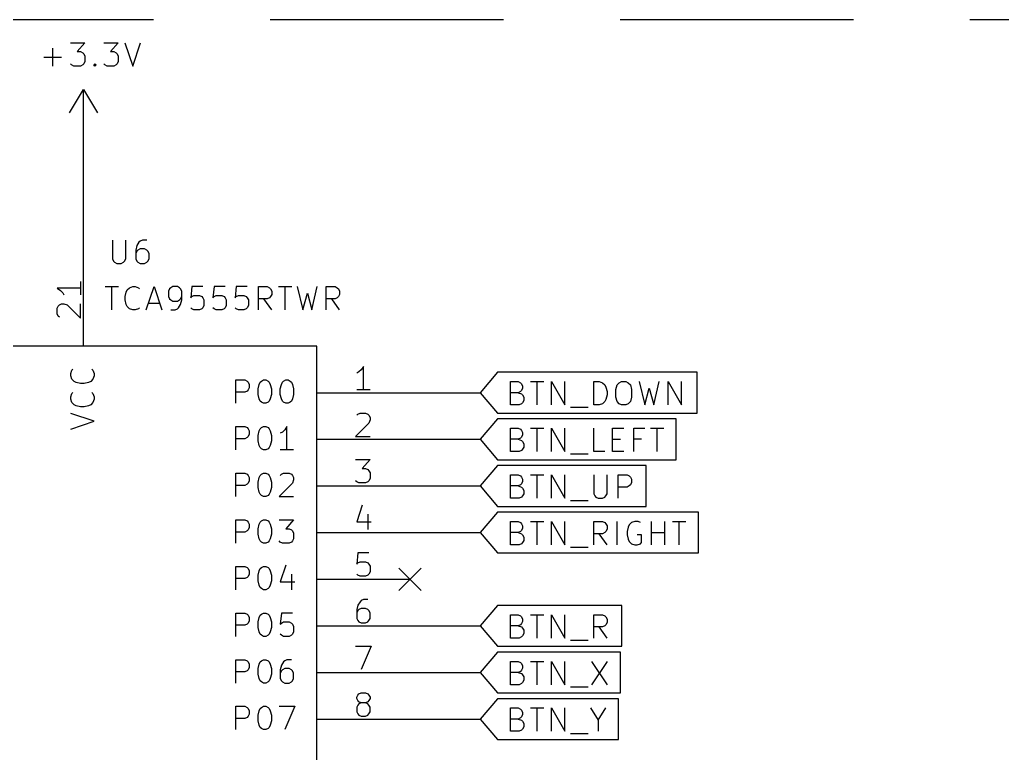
# Model space of a CAD drawing. Extents: x 0.4 to 16.1, y -11.3 to -0.4.
# Drawn here: x 10.363 to 12.469, y -7.473 to -5.9 of the extents above; entities that cross this region are included whole.
import ezdxf

# ---------------------------------------------------------------- set-up
doc = ezdxf.new("R2010")
doc.units = 0
doc.header["$MEASUREMENT"] = 0
doc.linetypes.add('DASHED', pattern=[0.75, 0.5, -0.25])
for name, color, linetype in [('BLUE4', 5, 'CONTINUOUS'), ('BROWN2', 54, 'CONTINUOUS'), ('CYAN2', 4, 'CONTINUOUS'), ('LYELLOW', 51, 'CONTINUOUS'), ('MAGENTA2', 6, 'CONTINUOUS'), ('MAGENTA3', 221, 'CONTINUOUS'), ('RED3', 11, 'CONTINUOUS')]:
    doc.layers.add(name, color=color, linetype=linetype)

msp = doc.modelspace()

# ---------------------------------------------------------------- linework, layer by layer
at = {"layer": 'BLUE4', "linetype": 'CONTINUOUS'}
for p, q in [((10.4936, -6.4619), (10.4936, -6.49047)), ((10.4936, -6.47619), (10.4436, -6.47619)), ((10.4436, -6.47619), (10.4508, -6.48095)), ((10.4508, -6.48095), (10.4555, -6.48571)), ((10.4555, -6.48571), (10.4579, -6.49047)), ((10.4436, -6.51905), (10.446, -6.51428)), ((10.4436, -6.53095), (10.4436, -6.51905)), ((10.446, -6.51428), (10.4484, -6.5119)), ((10.4484, -6.5119), (10.4531, -6.50952)), ((10.4531, -6.50952), (10.4579, -6.50952)), ((10.4579, -6.50952), (10.465, -6.5119)), ((10.465, -6.5119), (10.4936, -6.54047)), ((10.4936, -6.54047), (10.4936, -6.50952)), ((10.446, -6.53571), (10.4436, -6.53095)), ((10.4484, -6.53809), (10.446, -6.53571)), ((11.0952, -6.65076), (11.0905, -6.65552)), ((11.1, -6.64362), (11.0952, -6.65076)), ((11.1, -6.69362), (11.1, -6.64362)), ((11.0905, -6.65552), (11.0857, -6.6579)), ((11.1143, -6.69362), (11.0857, -6.69362)), ((11.0857, -6.74838), (11.0881, -6.746)), ((11.0881, -6.746), (11.0929, -6.74362)), ((11.0929, -6.74362), (11.1048, -6.74362)), ((11.1048, -6.74362), (11.1095, -6.746)), ((11.1095, -6.746), (11.1119, -6.74838)), ((11.1119, -6.74838), (11.1143, -6.75314)), ((11.1143, -6.7579), (11.1119, -6.76505)), ((11.1143, -6.75314), (11.1143, -6.7579)), ((11.1119, -6.76505), (11.0833, -6.79362)), ((11.0833, -6.79362), (11.1143, -6.79362)), ((11.0833, -6.84362), (11.1143, -6.84362)), ((11.1143, -6.84362), (11.0976, -6.86267)), ((11.0976, -6.86267), (11.1048, -6.86267)), ((11.1048, -6.86267), (11.1095, -6.86505)), ((11.1095, -6.86505), (11.1119, -6.86743)), ((11.1119, -6.86743), (11.1143, -6.87219)), ((11.1143, -6.88409), (11.1119, -6.88885)), ((11.1143, -6.87219), (11.1143, -6.88409)), ((11.0857, -6.89124), (11.0833, -6.88885)), ((11.0905, -6.89362), (11.0857, -6.89124)), ((11.1048, -6.89362), (11.0905, -6.89362)), ((11.1095, -6.89124), (11.1048, -6.89362)), ((11.1119, -6.88885), (11.1095, -6.89124)), ((11.0976, -6.94124), (11.0857, -6.97695)), ((11.1095, -6.96028), (11.1095, -6.99362)), ((11.0857, -6.97695), (11.1167, -6.97695)), ((11.0881, -7.04362), (11.0857, -7.06743)), ((11.1119, -7.04362), (11.0881, -7.04362)), ((11.0857, -7.06743), (11.0881, -7.06505)), ((11.0881, -7.06505), (11.0929, -7.06267)), ((11.0929, -7.06267), (11.1048, -7.06267)), ((11.1048, -7.06267), (11.1095, -7.06505)), ((11.1095, -7.06505), (11.1119, -7.06743)), ((11.1119, -7.06743), (11.1143, -7.07219)), ((11.1143, -7.07219), (11.1143, -7.08409)), ((11.0881, -7.09124), (11.0857, -7.08885)), ((11.0929, -7.09362), (11.0881, -7.09124)), ((11.1048, -7.09362), (11.0929, -7.09362)), ((11.1095, -7.09124), (11.1048, -7.09362)), ((11.1119, -7.08885), (11.1095, -7.09124)), ((11.1143, -7.08409), (11.1119, -7.08885)), ((11.0881, -7.15552), (11.0857, -7.16505)), ((11.0929, -7.14838), (11.0881, -7.15552)), ((11.0952, -7.146), (11.0929, -7.14838)), ((11.1, -7.14362), (11.0952, -7.146)), ((11.1095, -7.14362), (11.1, -7.14362)), ((11.0857, -7.16505), (11.0857, -7.18409)), ((11.0881, -7.16743), (11.0857, -7.17219)), ((11.0905, -7.16505), (11.0881, -7.16743)), ((11.0952, -7.16267), (11.0905, -7.16505)), ((11.1048, -7.16267), (11.0952, -7.16267)), ((11.1095, -7.16505), (11.1048, -7.16267)), ((11.1119, -7.16743), (11.1095, -7.16505)), ((11.1143, -7.17219), (11.1119, -7.16743)), ((11.1143, -7.18409), (11.1143, -7.17219)), ((11.0857, -7.18409), (11.0881, -7.18885)), ((11.0881, -7.18885), (11.0905, -7.19124)), ((11.0905, -7.19124), (11.0952, -7.19362)), ((11.0952, -7.19362), (11.1048, -7.19362)), ((11.1048, -7.19362), (11.1095, -7.19124)), ((11.1095, -7.19124), (11.1119, -7.18885)), ((11.1119, -7.18885), (11.1143, -7.18409)), ((11.0833, -7.24362), (11.1167, -7.24362)), ((11.1167, -7.24362), (11.0952, -7.29362)), ((11.0857, -7.35314), (11.0881, -7.34838)), ((11.0881, -7.34838), (11.0905, -7.346)), ((11.0905, -7.346), (11.0952, -7.34362)), ((11.0952, -7.34362), (11.1048, -7.34362)), ((11.1048, -7.34362), (11.1095, -7.346)), ((11.1095, -7.346), (11.1119, -7.34838)), ((11.1119, -7.34838), (11.1143, -7.35314)), ((11.0857, -7.35552), (11.0857, -7.35314)), ((11.0881, -7.36028), (11.0857, -7.35552)), ((11.0881, -7.36981), (11.0857, -7.37457)), ((11.0905, -7.36267), (11.0881, -7.36028)), ((11.0905, -7.36743), (11.0881, -7.36981)), ((11.0952, -7.36505), (11.0905, -7.36267)), ((11.0952, -7.36505), (11.0905, -7.36743)), ((11.1048, -7.36505), (11.0952, -7.36505)), ((11.1095, -7.36267), (11.1048, -7.36505)), ((11.1095, -7.36743), (11.1048, -7.36505)), ((11.1119, -7.36028), (11.1095, -7.36267)), ((11.1119, -7.36981), (11.1095, -7.36743)), ((11.1143, -7.35552), (11.1119, -7.36028)), ((11.1143, -7.37457), (11.1119, -7.36981)), ((11.1143, -7.35314), (11.1143, -7.35552)), ((11.0857, -7.37457), (11.0857, -7.38409)), ((11.0857, -7.38409), (11.0881, -7.38885)), ((11.0881, -7.38885), (11.0905, -7.39124)), ((11.0905, -7.39124), (11.0952, -7.39362)), ((11.1048, -7.39362), (11.1095, -7.39124)), ((11.1095, -7.39124), (11.1119, -7.38885)), ((11.1119, -7.38885), (11.1143, -7.38409)), ((11.1143, -7.38409), (11.1143, -7.37457)), ((11.0952, -7.39362), (11.1048, -7.39362))]:
    msp.add_line(p, q, dxfattribs=at)
at = {"layer": 'BROWN2', "linetype": 'CONTINUOUS'}
for p, q in [((10.47, -6.1), (10.5, -6.05)), ((10.5, -6.15), (10.5, -6.05)), ((10.5, -6.05), (10.53, -6.1)), ((10.5, -6.6), (10.5, -6.4)), ((11, -6.6), (10, -6.6)), ((11, -6.6), (10, -6.6)), ((11, -8.4), (11, -6.6)), ((11, -8.4), (11, -6.6)), ((11.3875, -6.65624), (11.35, -6.7)), ((11.8155, -6.65624), (11.3875, -6.65624)), ((11.415, -6.72619), (11.415, -6.67619)), ((11.415, -6.67619), (11.4317, -6.67619)), ((11.4317, -6.67619), (11.4365, -6.67857)), ((11.4579, -6.67619), (11.4865, -6.67619)), ((11.4722, -6.72619), (11.4722, -6.67619)), ((11.5031, -6.72619), (11.5031, -6.67619)), ((11.5031, -6.67619), (11.5317, -6.72619)), ((11.5317, -6.72619), (11.5317, -6.67619)), ((11.5936, -6.72619), (11.5936, -6.67619)), ((11.5936, -6.67619), (11.6055, -6.67619)), ((11.6055, -6.67619), (11.6126, -6.67857)), ((11.6484, -6.67857), (11.6531, -6.67619)), ((11.6531, -6.67619), (11.6626, -6.67619)), ((11.6626, -6.67619), (11.6674, -6.67857)), ((11.6912, -6.67619), (11.7031, -6.72619)), ((11.7222, -6.72619), (11.7341, -6.67619)), ((11.7531, -6.72619), (11.7531, -6.67619)), ((11.7531, -6.67619), (11.7817, -6.72619)), ((11.7817, -6.72619), (11.7817, -6.67619)), ((11.8155, -6.7), (11.8155, -6.65624)), ((11.4365, -6.67857), (11.4388, -6.68095)), ((11.4388, -6.69524), (11.4365, -6.69762)), ((11.4388, -6.68095), (11.4412, -6.68572)), ((11.4412, -6.69048), (11.4388, -6.69524)), ((11.4412, -6.68572), (11.4412, -6.69048)), ((11.6126, -6.67857), (11.6174, -6.68333)), ((11.6174, -6.68333), (11.6198, -6.6881)), ((11.6198, -6.6881), (11.6222, -6.69762)), ((11.6412, -6.69286), (11.6436, -6.68333)), ((11.6412, -6.70952), (11.6412, -6.69286)), ((11.6436, -6.68333), (11.6484, -6.67857)), ((11.6674, -6.67857), (11.6722, -6.68333)), ((11.6722, -6.68333), (11.6746, -6.69286)), ((11.6746, -6.69286), (11.6746, -6.70952)), ((11.7031, -6.72619), (11.7126, -6.69048)), ((11.7126, -6.69048), (11.7222, -6.72619)), ((11, -6.7), (11.2, -6.7)), ((11.35, -6.7), (11.3875, -6.74376)), ((11.4317, -6.7), (11.415, -6.7)), ((11.4365, -6.69762), (11.4317, -6.7)), ((11.4317, -6.7), (11.4388, -6.70238)), ((11.4388, -6.70238), (11.4412, -6.70476)), ((11.4412, -6.70476), (11.4436, -6.70952)), ((11.4436, -6.71667), (11.4412, -6.72143)), ((11.4436, -6.70952), (11.4436, -6.71667)), ((11.6198, -6.71429), (11.6174, -6.71905)), ((11.6222, -6.70476), (11.6198, -6.71429)), ((11.6222, -6.69762), (11.6222, -6.70476)), ((11.6436, -6.71905), (11.6412, -6.70952)), ((11.6746, -6.70952), (11.6722, -6.71905)), ((11.8155, -6.74376), (11.8155, -6.7)), ((11.4341, -6.72619), (11.415, -6.72619)), ((11.4388, -6.72381), (11.4341, -6.72619)), ((11.4412, -6.72143), (11.4388, -6.72381)), ((11.5436, -6.73095), (11.5817, -6.73095)), ((11.6055, -6.72619), (11.5936, -6.72619)), ((11.6126, -6.72381), (11.6055, -6.72619)), ((11.6174, -6.71905), (11.6126, -6.72381)), ((11.6484, -6.72381), (11.6436, -6.71905)), ((11.6531, -6.72619), (11.6484, -6.72381)), ((11.6626, -6.72619), (11.6531, -6.72619)), ((11.6674, -6.72381), (11.6626, -6.72619)), ((11.6722, -6.71905), (11.6674, -6.72381)), ((11.3875, -6.75624), (11.35, -6.8)), ((11.3875, -6.74376), (11.8155, -6.74376)), ((11.7703, -6.75624), (11.3875, -6.75624)), ((11.7703, -6.8), (11.7703, -6.75624)), ((11.415, -6.82619), (11.415, -6.77619)), ((11.415, -6.77619), (11.4317, -6.77619)), ((11.4317, -6.77619), (11.4365, -6.77857)), ((11.4365, -6.77857), (11.4388, -6.78095)), ((11.4388, -6.78095), (11.4412, -6.78572)), ((11.4579, -6.77619), (11.4865, -6.77619)), ((11.4722, -6.82619), (11.4722, -6.77619)), ((11.5031, -6.82619), (11.5031, -6.77619)), ((11.5031, -6.77619), (11.5317, -6.82619)), ((11.5317, -6.82619), (11.5317, -6.77619)), ((11.5936, -6.82619), (11.5936, -6.77619)), ((11.6341, -6.82619), (11.6341, -6.77619)), ((11.6341, -6.77619), (11.6579, -6.77619)), ((11.6793, -6.82619), (11.6793, -6.77619)), ((11.6793, -6.77619), (11.7031, -6.77619)), ((11.715, -6.77619), (11.7436, -6.77619)), ((11.7293, -6.82619), (11.7293, -6.77619)), ((11, -6.8), (11.2, -6.8)), ((11.35, -6.8), (11.3875, -6.84376)), ((11.4317, -6.8), (11.415, -6.8)), ((11.4365, -6.79762), (11.4317, -6.8)), ((11.4317, -6.8), (11.4388, -6.80238)), ((11.4388, -6.79524), (11.4365, -6.79762)), ((11.4412, -6.79048), (11.4388, -6.79524)), ((11.4388, -6.80238), (11.4412, -6.80476)), ((11.4412, -6.78572), (11.4412, -6.79048)), ((11.6341, -6.8), (11.6507, -6.8)), ((11.696, -6.8), (11.6793, -6.8)), ((11.7703, -6.84376), (11.7703, -6.8)), ((11.4412, -6.82143), (11.4388, -6.82381)), ((11.4412, -6.80476), (11.4436, -6.80952)), ((11.4436, -6.81667), (11.4412, -6.82143)), ((11.4436, -6.80952), (11.4436, -6.81667)), ((11.3875, -6.84376), (11.7703, -6.84376)), ((11.4341, -6.82619), (11.415, -6.82619)), ((11.4388, -6.82381), (11.4341, -6.82619)), ((11.5436, -6.83095), (11.5817, -6.83095)), ((11.6174, -6.82619), (11.5936, -6.82619)), ((11.6579, -6.82619), (11.6341, -6.82619)), ((11.3875, -6.85624), (11.35, -6.9)), ((11.706, -6.85624), (11.3875, -6.85624)), ((11.706, -6.9), (11.706, -6.85624)), ((11.415, -6.92619), (11.415, -6.87619)), ((11.415, -6.87619), (11.4317, -6.87619)), ((11.4317, -6.87619), (11.4365, -6.87857)), ((11.4365, -6.87857), (11.4388, -6.88095)), ((11.4388, -6.88095), (11.4412, -6.88572)), ((11.4412, -6.88572), (11.4412, -6.89048)), ((11.4579, -6.87619), (11.4865, -6.87619)), ((11.4722, -6.92619), (11.4722, -6.87619)), ((11.5031, -6.92619), (11.5031, -6.87619)), ((11.5031, -6.87619), (11.5317, -6.92619)), ((11.5317, -6.92619), (11.5317, -6.87619)), ((11.5936, -6.87619), (11.5936, -6.91667)), ((11.6222, -6.91667), (11.6222, -6.87619)), ((11.646, -6.92619), (11.646, -6.87619)), ((11.646, -6.87619), (11.665, -6.87619)), ((11.665, -6.87619), (11.6698, -6.87857)), ((11.6698, -6.87857), (11.6722, -6.88095)), ((11.6722, -6.88095), (11.6746, -6.88572)), ((11.6746, -6.88572), (11.6746, -6.89286)), ((11, -6.9), (11.2, -6.9)), ((11.35, -6.9), (11.3875, -6.94376)), ((11.4317, -6.9), (11.415, -6.9)), ((11.4365, -6.89762), (11.4317, -6.9)), ((11.4317, -6.9), (11.4388, -6.90238)), ((11.4388, -6.89524), (11.4365, -6.89762)), ((11.4412, -6.89048), (11.4388, -6.89524)), ((11.4388, -6.90238), (11.4412, -6.90476)), ((11.4412, -6.90476), (11.4436, -6.90952)), ((11.665, -6.90238), (11.646, -6.90238)), ((11.6698, -6.9), (11.665, -6.90238)), ((11.6722, -6.89762), (11.6698, -6.9)), ((11.6746, -6.89286), (11.6722, -6.89762)), ((11.706, -6.94376), (11.706, -6.9)), ((11.4341, -6.92619), (11.415, -6.92619)), ((11.4388, -6.92381), (11.4341, -6.92619)), ((11.4412, -6.92143), (11.4388, -6.92381)), ((11.4436, -6.91667), (11.4412, -6.92143)), ((11.4436, -6.90952), (11.4436, -6.91667)), ((11.5936, -6.91667), (11.596, -6.92143)), ((11.596, -6.92143), (11.5984, -6.92381)), ((11.5984, -6.92381), (11.6031, -6.92619)), ((11.6031, -6.92619), (11.6126, -6.92619)), ((11.6126, -6.92619), (11.6174, -6.92381)), ((11.6174, -6.92381), (11.6198, -6.92143)), ((11.6198, -6.92143), (11.6222, -6.91667)), ((11.3875, -6.94376), (11.706, -6.94376)), ((11.5436, -6.93095), (11.5817, -6.93095)), ((11.3875, -6.95624), (11.35, -7)), ((11.8179, -6.95624), (11.3875, -6.95624)), ((11.8179, -7), (11.8179, -6.95624)), ((11.415, -7.02619), (11.415, -6.97619)), ((11.415, -6.97619), (11.4317, -6.97619)), ((11.4317, -6.97619), (11.4365, -6.97857)), ((11.4365, -6.97857), (11.4388, -6.98095)), ((11.4388, -6.98095), (11.4412, -6.98572)), ((11.4412, -6.99048), (11.4388, -6.99524)), ((11.4412, -6.98572), (11.4412, -6.99048)), ((11.4579, -6.97619), (11.4865, -6.97619)), ((11.4722, -7.02619), (11.4722, -6.97619)), ((11.5031, -7.02619), (11.5031, -6.97619)), ((11.5031, -6.97619), (11.5317, -7.02619)), ((11.5317, -7.02619), (11.5317, -6.97619)), ((11.5936, -7.02619), (11.5936, -6.97619)), ((11.5936, -6.97619), (11.6126, -6.97619)), ((11.6126, -6.97619), (11.6174, -6.97857)), ((11.6174, -6.97857), (11.6198, -6.98095)), ((11.6198, -6.98095), (11.6222, -6.98572)), ((11.6222, -6.98572), (11.6222, -6.99286)), ((11.6436, -7.02619), (11.6436, -6.97619)), ((11.6674, -6.9881), (11.665, -6.99762)), ((11.6698, -6.98333), (11.6674, -6.9881)), ((11.6746, -6.97857), (11.6698, -6.98333)), ((11.6817, -6.97619), (11.6746, -6.97857)), ((11.6888, -6.97619), (11.6817, -6.97619)), ((11.6936, -6.97857), (11.6888, -6.97619)), ((11.7174, -7.02619), (11.7174, -6.97619)), ((11.746, -7.02619), (11.746, -6.97619)), ((11.7626, -6.97619), (11.7912, -6.97619)), ((11.7769, -7.02619), (11.7769, -6.97619)), ((11, -7), (11.2, -7)), ((11.35, -7), (11.3875, -7.04376)), ((11.4317, -7), (11.415, -7)), ((11.4365, -6.99762), (11.4317, -7)), ((11.4317, -7), (11.4388, -7.00238)), ((11.4388, -6.99524), (11.4365, -6.99762)), ((11.4388, -7.00238), (11.4412, -7.00476)), ((11.4412, -7.00476), (11.4436, -7.00952)), ((11.4436, -7.00952), (11.4436, -7.01667)), ((11.6126, -7.00238), (11.5936, -7.00238)), ((11.6222, -7.02619), (11.6055, -7.00238)), ((11.6174, -7), (11.6126, -7.00238)), ((11.6198, -6.99762), (11.6174, -7)), ((11.6222, -6.99286), (11.6198, -6.99762)), ((11.665, -6.99762), (11.665, -7.00476)), ((11.665, -7.00476), (11.6674, -7.01429)), ((11.696, -7.00476), (11.6865, -7.00476)), ((11.696, -7.02143), (11.696, -7.00476)), ((11.7174, -7), (11.746, -7)), ((11.8179, -7.04376), (11.8179, -7)), ((11.4341, -7.02619), (11.415, -7.02619)), ((11.4388, -7.02381), (11.4341, -7.02619)), ((11.4412, -7.02143), (11.4388, -7.02381)), ((11.4436, -7.01667), (11.4412, -7.02143)), ((11.5436, -7.03095), (11.5817, -7.03095)), ((11.6674, -7.01429), (11.6698, -7.01905)), ((11.6698, -7.01905), (11.6746, -7.02381)), ((11.6746, -7.02381), (11.6817, -7.02619)), ((11.6817, -7.02619), (11.6865, -7.02619)), ((11.6865, -7.02619), (11.6936, -7.02381)), ((11.6936, -7.02381), (11.696, -7.02143)), ((11.3875, -7.04376), (11.8179, -7.04376)), ((11, -7.1), (11.2, -7.1)), ((11.3875, -7.15624), (11.35, -7.2)), ((11.6536, -7.15624), (11.3875, -7.15624)), ((11.6536, -7.2), (11.6536, -7.15624)), ((11.415, -7.22619), (11.415, -7.17619)), ((11.415, -7.17619), (11.4317, -7.17619)), ((11.4317, -7.17619), (11.4365, -7.17857)), ((11.4365, -7.17857), (11.4388, -7.18095)), ((11.4388, -7.18095), (11.4412, -7.18572)), ((11.4579, -7.17619), (11.4865, -7.17619)), ((11.4722, -7.22619), (11.4722, -7.17619)), ((11.5031, -7.22619), (11.5031, -7.17619)), ((11.5031, -7.17619), (11.5317, -7.22619)), ((11.5317, -7.22619), (11.5317, -7.17619)), ((11.5936, -7.22619), (11.5936, -7.17619)), ((11.5936, -7.17619), (11.6126, -7.17619)), ((11.6126, -7.17619), (11.6174, -7.17857)), ((11.6174, -7.17857), (11.6198, -7.18095)), ((11.6198, -7.18095), (11.6222, -7.18572)), ((11, -7.2), (11.2, -7.2)), ((11.35, -7.2), (11.3875, -7.24376)), ((11.4317, -7.2), (11.415, -7.2)), ((11.4365, -7.19762), (11.4317, -7.2)), ((11.4317, -7.2), (11.4388, -7.20238)), ((11.4388, -7.19524), (11.4365, -7.19762)), ((11.4412, -7.19048), (11.4388, -7.19524)), ((11.4388, -7.20238), (11.4412, -7.20476)), ((11.4412, -7.18572), (11.4412, -7.19048)), ((11.6126, -7.20238), (11.5936, -7.20238)), ((11.6222, -7.22619), (11.6055, -7.20238)), ((11.6174, -7.2), (11.6126, -7.20238)), ((11.6198, -7.19762), (11.6174, -7.2)), ((11.6222, -7.19286), (11.6198, -7.19762)), ((11.6222, -7.18572), (11.6222, -7.19286)), ((11.6536, -7.24376), (11.6536, -7.2)), ((11.4388, -7.22381), (11.4341, -7.22619)), ((11.4412, -7.22143), (11.4388, -7.22381)), ((11.4412, -7.20476), (11.4436, -7.20952)), ((11.4436, -7.21667), (11.4412, -7.22143)), ((11.4436, -7.20952), (11.4436, -7.21667)), ((11.3875, -7.24376), (11.6536, -7.24376)), ((11.4341, -7.22619), (11.415, -7.22619)), ((11.5436, -7.23095), (11.5817, -7.23095)), ((11.3875, -7.25624), (11.35, -7.3)), ((11.6512, -7.25624), (11.3875, -7.25624)), ((11.6512, -7.3), (11.6512, -7.25624)), ((11.415, -7.32619), (11.415, -7.27619)), ((11.415, -7.27619), (11.4317, -7.27619)), ((11.4317, -7.27619), (11.4365, -7.27857)), ((11.4365, -7.27857), (11.4388, -7.28095)), ((11.4388, -7.28095), (11.4412, -7.28572)), ((11.4412, -7.28572), (11.4412, -7.29048)), ((11.4579, -7.27619), (11.4865, -7.27619)), ((11.4722, -7.32619), (11.4722, -7.27619)), ((11.5031, -7.32619), (11.5031, -7.27619)), ((11.5031, -7.27619), (11.5317, -7.32619)), ((11.5317, -7.32619), (11.5317, -7.27619)), ((11.5888, -7.27619), (11.6222, -7.32619)), ((11.6222, -7.27619), (11.5888, -7.32619)), ((11, -7.3), (11.2, -7.3)), ((11.35, -7.3), (11.3875, -7.34376)), ((11.4317, -7.3), (11.415, -7.3)), ((11.4365, -7.29762), (11.4317, -7.3)), ((11.4317, -7.3), (11.4388, -7.30238)), ((11.4388, -7.29524), (11.4365, -7.29762)), ((11.4412, -7.29048), (11.4388, -7.29524)), ((11.4388, -7.30238), (11.4412, -7.30476)), ((11.4412, -7.30476), (11.4436, -7.30952)), ((11.6512, -7.34376), (11.6512, -7.3)), ((11.4341, -7.32619), (11.415, -7.32619)), ((11.4388, -7.32381), (11.4341, -7.32619)), ((11.4412, -7.32143), (11.4388, -7.32381)), ((11.4436, -7.31667), (11.4412, -7.32143)), ((11.4436, -7.30952), (11.4436, -7.31667)), ((11.3875, -7.34376), (11.6512, -7.34376)), ((11.5436, -7.33095), (11.5817, -7.33095)), ((11.3875, -7.35624), (11.35, -7.4)), ((11.6464, -7.35624), (11.3875, -7.35624)), ((11.6464, -7.4), (11.6464, -7.35624)), ((11.415, -7.42619), (11.415, -7.37619)), ((11.415, -7.37619), (11.4317, -7.37619)), ((11.4317, -7.37619), (11.4365, -7.37857)), ((11.4365, -7.37857), (11.4388, -7.38095)), ((11.4388, -7.38095), (11.4412, -7.38572)), ((11.4412, -7.39048), (11.4388, -7.39524)), ((11.4412, -7.38572), (11.4412, -7.39048)), ((11.4579, -7.37619), (11.4865, -7.37619)), ((11.4722, -7.42619), (11.4722, -7.37619)), ((11.5031, -7.42619), (11.5031, -7.37619)), ((11.5031, -7.37619), (11.5317, -7.42619)), ((11.5317, -7.42619), (11.5317, -7.37619)), ((11.5865, -7.37619), (11.6031, -7.40238)), ((11.6031, -7.40238), (11.6198, -7.37619)), ((11, -7.4), (11.2, -7.4)), ((11.35, -7.4), (11.3875, -7.44376)), ((11.4317, -7.4), (11.415, -7.4)), ((11.4365, -7.39762), (11.4317, -7.4)), ((11.4317, -7.4), (11.4388, -7.40238)), ((11.4388, -7.39524), (11.4365, -7.39762)), ((11.4388, -7.40238), (11.4412, -7.40476)), ((11.4412, -7.40476), (11.4436, -7.40952)), ((11.4436, -7.40952), (11.4436, -7.41667)), ((11.6031, -7.40238), (11.6031, -7.42619)), ((11.6464, -7.44376), (11.6464, -7.4)), ((11.4341, -7.42619), (11.415, -7.42619)), ((11.4388, -7.42381), (11.4341, -7.42619)), ((11.4412, -7.42143), (11.4388, -7.42381)), ((11.4436, -7.41667), (11.4412, -7.42143)), ((11.5436, -7.43095), (11.5817, -7.43095)), ((11.3875, -7.44376), (11.6464, -7.44376))]:
    msp.add_line(p, q, dxfattribs=at)
at = {"layer": 'CYAN2', "linetype": 'CONTINUOUS'}
for p, q in [((11.176, -7.076), (11.224, -7.124)), ((11.224, -7.076), (11.176, -7.124))]:
    msp.add_line(p, q, dxfattribs=at)
at = {"layer": 'LYELLOW', "linetype": 'CONTINUOUS'}
for p, q in [((11, -6.6), (10, -6.6)), ((11, -8.4), (11, -6.6))]:
    msp.add_line(p, q, dxfattribs=at)
at = {"layer": 'MAGENTA2', "linetype": 'CONTINUOUS'}
for p, q in [((10.4721, -5.94962), (10.5031, -5.94962)), ((10.5031, -5.94962), (10.4864, -5.96867)), ((10.5436, -5.94962), (10.5745, -5.94962)), ((10.5745, -5.94962), (10.5579, -5.96867)), ((10.5888, -5.94962), (10.6055, -5.99962)), ((10.6055, -5.99962), (10.6221, -5.94962)), ((10.415, -5.98057), (10.4531, -5.98057)), ((10.434, -5.99962), (10.434, -5.96152)), ((10.4864, -5.96867), (10.4936, -5.96867)), ((10.4936, -5.96867), (10.4983, -5.97105)), ((10.4983, -5.97105), (10.5007, -5.97343)), ((10.5007, -5.97343), (10.5031, -5.97819)), ((10.5031, -5.97819), (10.5031, -5.99009)), ((10.5579, -5.96867), (10.565, -5.96867)), ((10.565, -5.96867), (10.5698, -5.97105)), ((10.5698, -5.97105), (10.5721, -5.97343)), ((10.5721, -5.97343), (10.5745, -5.97819)), ((10.5745, -5.97819), (10.5745, -5.99009)), ((10.4745, -5.99724), (10.4721, -5.99485)), ((10.4793, -5.99962), (10.4745, -5.99724)), ((10.4936, -5.99962), (10.4793, -5.99962)), ((10.4983, -5.99724), (10.4936, -5.99962)), ((10.5007, -5.99485), (10.4983, -5.99724)), ((10.5031, -5.99009), (10.5007, -5.99485)), ((10.5221, -5.99724), (10.5245, -5.99485)), ((10.5245, -5.99962), (10.5221, -5.99724)), ((10.5245, -5.99485), (10.5269, -5.99724)), ((10.5245, -5.99485), (10.5245, -5.99962)), ((10.5269, -5.99724), (10.5245, -5.99962)), ((10.5459, -5.99724), (10.5436, -5.99485)), ((10.5507, -5.99962), (10.5459, -5.99724)), ((10.565, -5.99962), (10.5507, -5.99962)), ((10.5698, -5.99724), (10.565, -5.99962)), ((10.5721, -5.99485), (10.5698, -5.99724)), ((10.5745, -5.99009), (10.5721, -5.99485)), ((10.5619, -6.37262), (10.5619, -6.41309)), ((10.5905, -6.41309), (10.5905, -6.37262)), ((10.619, -6.37738), (10.6143, -6.38452)), ((10.6214, -6.375), (10.619, -6.37738)), ((10.6262, -6.37262), (10.6214, -6.375)), ((10.6357, -6.37262), (10.6262, -6.37262)), ((10.6143, -6.38452), (10.6119, -6.39405)), ((10.6119, -6.39405), (10.6119, -6.41309)), ((10.6143, -6.39643), (10.6119, -6.40119)), ((10.6167, -6.39405), (10.6143, -6.39643)), ((10.6214, -6.39167), (10.6167, -6.39405)), ((10.6309, -6.39167), (10.6214, -6.39167)), ((10.6357, -6.39405), (10.6309, -6.39167)), ((10.6381, -6.39643), (10.6357, -6.39405)), ((10.6405, -6.40119), (10.6381, -6.39643)), ((10.6405, -6.41309), (10.6405, -6.40119)), ((10.5619, -6.41309), (10.5643, -6.41785)), ((10.5643, -6.41785), (10.5667, -6.42024)), ((10.5667, -6.42024), (10.5714, -6.42262)), ((10.5714, -6.42262), (10.5809, -6.42262)), ((10.5809, -6.42262), (10.5857, -6.42024)), ((10.5857, -6.42024), (10.5881, -6.41785)), ((10.5881, -6.41785), (10.5905, -6.41309)), ((10.6119, -6.41309), (10.6143, -6.41785)), ((10.6143, -6.41785), (10.6167, -6.42024)), ((10.6167, -6.42024), (10.6214, -6.42262)), ((10.6214, -6.42262), (10.6309, -6.42262)), ((10.6309, -6.42262), (10.6357, -6.42024)), ((10.6357, -6.42024), (10.6381, -6.41785)), ((10.6381, -6.41785), (10.6405, -6.41309)), ((10.5464, -6.47262), (10.575, -6.47262)), ((10.5607, -6.52262), (10.5607, -6.47262)), ((10.5893, -6.49405), (10.5917, -6.48452)), ((10.5917, -6.48452), (10.594, -6.47976)), ((10.594, -6.47976), (10.5988, -6.475)), ((10.5988, -6.475), (10.6059, -6.47262)), ((10.6059, -6.47262), (10.6107, -6.47262)), ((10.6107, -6.47262), (10.6179, -6.475)), ((10.6179, -6.475), (10.6202, -6.47738)), ((10.6345, -6.52262), (10.6512, -6.47262)), ((10.6512, -6.47262), (10.6679, -6.52262)), ((10.6845, -6.47738), (10.6821, -6.48214)), ((10.6821, -6.48214), (10.6821, -6.49405)), ((10.6869, -6.475), (10.6845, -6.47738)), ((10.6917, -6.47262), (10.6869, -6.475)), ((10.7012, -6.47262), (10.6917, -6.47262)), ((10.7059, -6.475), (10.7012, -6.47262)), ((10.7083, -6.47738), (10.7059, -6.475)), ((10.7107, -6.48214), (10.7083, -6.47738)), ((10.7107, -6.50119), (10.7107, -6.48214)), ((10.7321, -6.47262), (10.7298, -6.49643)), ((10.7559, -6.47262), (10.7321, -6.47262)), ((10.7798, -6.47262), (10.7774, -6.49643)), ((10.8036, -6.47262), (10.7798, -6.47262)), ((10.8274, -6.47262), (10.825, -6.49643)), ((10.8512, -6.47262), (10.8274, -6.47262)), ((10.875, -6.52262), (10.875, -6.47262)), ((10.875, -6.47262), (10.894, -6.47262)), ((10.894, -6.47262), (10.8988, -6.475)), ((10.8988, -6.475), (10.9012, -6.47738)), ((10.9012, -6.47738), (10.9036, -6.48214)), ((10.9036, -6.48214), (10.9036, -6.48928)), ((10.9179, -6.47262), (10.9464, -6.47262)), ((10.9321, -6.52262), (10.9321, -6.47262)), ((10.9583, -6.47262), (10.9702, -6.52262)), ((10.9893, -6.52262), (11.0012, -6.47262)), ((11.0202, -6.52262), (11.0202, -6.47262)), ((11.0202, -6.47262), (11.0393, -6.47262)), ((11.0393, -6.47262), (11.044, -6.475)), ((11.044, -6.475), (11.0464, -6.47738)), ((11.0464, -6.47738), (11.0488, -6.48214)), ((11.0488, -6.48214), (11.0488, -6.48928)), ((10.5893, -6.50119), (10.5893, -6.49405)), ((10.5917, -6.51071), (10.5893, -6.50119)), ((10.6821, -6.49405), (10.6845, -6.49881)), ((10.6845, -6.49881), (10.6869, -6.50119)), ((10.6869, -6.50119), (10.6917, -6.50357)), ((10.6917, -6.50357), (10.7012, -6.50357)), ((10.7012, -6.50357), (10.7059, -6.50119)), ((10.7059, -6.50119), (10.7083, -6.49881)), ((10.7083, -6.49881), (10.7107, -6.49405)), ((10.7083, -6.51071), (10.7107, -6.50119)), ((10.7298, -6.49643), (10.7321, -6.49405)), ((10.7321, -6.49405), (10.7369, -6.49167)), ((10.7369, -6.49167), (10.7488, -6.49167)), ((10.7488, -6.49167), (10.7536, -6.49405)), ((10.7536, -6.49405), (10.7559, -6.49643)), ((10.7559, -6.49643), (10.7583, -6.50119)), ((10.7583, -6.50119), (10.7583, -6.51309)), ((10.7774, -6.49643), (10.7798, -6.49405)), ((10.7798, -6.49405), (10.7845, -6.49167)), ((10.7845, -6.49167), (10.7964, -6.49167)), ((10.7964, -6.49167), (10.8012, -6.49405)), ((10.8012, -6.49405), (10.8036, -6.49643)), ((10.8036, -6.49643), (10.8059, -6.50119)), ((10.8059, -6.50119), (10.8059, -6.51309)), ((10.825, -6.49643), (10.8274, -6.49405)), ((10.8274, -6.49405), (10.8321, -6.49167)), ((10.8321, -6.49167), (10.844, -6.49167)), ((10.844, -6.49167), (10.8488, -6.49405)), ((10.8488, -6.49405), (10.8512, -6.49643)), ((10.8512, -6.49643), (10.8536, -6.50119)), ((10.8536, -6.50119), (10.8536, -6.51309)), ((10.894, -6.49881), (10.875, -6.49881)), ((10.9036, -6.52262), (10.8869, -6.49881)), ((10.8988, -6.49643), (10.894, -6.49881)), ((10.9012, -6.49405), (10.8988, -6.49643)), ((10.9036, -6.48928), (10.9012, -6.49405)), ((10.9702, -6.52262), (10.9798, -6.4869)), ((10.9798, -6.4869), (10.9893, -6.52262)), ((11.0393, -6.49881), (11.0202, -6.49881)), ((11.0488, -6.52262), (11.0321, -6.49881)), ((11.044, -6.49643), (11.0393, -6.49881)), ((11.0464, -6.49405), (11.044, -6.49643)), ((11.0488, -6.48928), (11.0464, -6.49405)), ((10.594, -6.51547), (10.5917, -6.51071)), ((10.5988, -6.52024), (10.594, -6.51547)), ((10.6059, -6.52262), (10.5988, -6.52024)), ((10.6107, -6.52262), (10.6059, -6.52262)), ((10.6179, -6.52024), (10.6107, -6.52262)), ((10.6202, -6.51785), (10.6179, -6.52024)), ((10.6393, -6.50833), (10.6631, -6.50833)), ((10.6869, -6.52262), (10.6964, -6.52262)), ((10.6964, -6.52262), (10.7012, -6.52024)), ((10.7012, -6.52024), (10.7036, -6.51785)), ((10.7036, -6.51785), (10.7083, -6.51071)), ((10.7321, -6.52024), (10.7298, -6.51785)), ((10.7369, -6.52262), (10.7321, -6.52024)), ((10.7488, -6.52262), (10.7369, -6.52262)), ((10.7536, -6.52024), (10.7488, -6.52262)), ((10.7559, -6.51785), (10.7536, -6.52024)), ((10.7583, -6.51309), (10.7559, -6.51785)), ((10.7798, -6.52024), (10.7774, -6.51785)), ((10.7845, -6.52262), (10.7798, -6.52024)), ((10.7964, -6.52262), (10.7845, -6.52262)), ((10.8012, -6.52024), (10.7964, -6.52262)), ((10.8036, -6.51785), (10.8012, -6.52024)), ((10.8059, -6.51309), (10.8036, -6.51785)), ((10.8274, -6.52024), (10.825, -6.51785)), ((10.8321, -6.52262), (10.8274, -6.52024)), ((10.844, -6.52262), (10.8321, -6.52262)), ((10.8488, -6.52024), (10.844, -6.52262)), ((10.8512, -6.51785), (10.8488, -6.52024)), ((10.8536, -6.51309), (10.8512, -6.51785)), ((10.4726, -6.65905), (10.475, -6.6519)), ((10.475, -6.6519), (10.4774, -6.64952)), ((10.5179, -6.64952), (10.5202, -6.6519)), ((10.5202, -6.6519), (10.5226, -6.65905)), ((10.4726, -6.66381), (10.4726, -6.65905)), ((10.475, -6.67095), (10.4726, -6.66381)), ((10.4798, -6.67571), (10.475, -6.67095)), ((10.4845, -6.67809), (10.4798, -6.67571)), ((10.5155, -6.67571), (10.5107, -6.67809)), ((10.5202, -6.67095), (10.5155, -6.67571)), ((10.5226, -6.66381), (10.5202, -6.67095)), ((10.5226, -6.65905), (10.5226, -6.66381)), ((10.8267, -6.72262), (10.8267, -6.67262)), ((10.8267, -6.67262), (10.8457, -6.67262)), ((10.8457, -6.67262), (10.8505, -6.675)), ((10.8505, -6.675), (10.8529, -6.67738)), ((10.879, -6.67738), (10.8814, -6.675)), ((10.8814, -6.675), (10.8862, -6.67262)), ((10.8862, -6.67262), (10.8909, -6.67262)), ((10.8909, -6.67262), (10.8957, -6.675)), ((10.8957, -6.675), (10.8981, -6.67738)), ((10.9267, -6.67738), (10.929, -6.675)), ((10.929, -6.675), (10.9338, -6.67262)), ((10.9338, -6.67262), (10.9386, -6.67262)), ((10.9386, -6.67262), (10.9433, -6.675)), ((10.9433, -6.675), (10.9457, -6.67738)), ((10.494, -6.68047), (10.4845, -6.67809)), ((10.5012, -6.68047), (10.494, -6.68047)), ((10.5107, -6.67809), (10.5012, -6.68047)), ((10.8505, -6.69643), (10.8457, -6.69881)), ((10.8529, -6.69405), (10.8505, -6.69643)), ((10.8529, -6.67738), (10.8552, -6.68214)), ((10.8552, -6.68928), (10.8529, -6.69405)), ((10.8552, -6.68214), (10.8552, -6.68928)), ((10.8743, -6.69167), (10.8767, -6.68214)), ((10.8743, -6.70357), (10.8743, -6.69167)), ((10.8767, -6.68214), (10.879, -6.67738)), ((10.8981, -6.67738), (10.9005, -6.68214)), ((10.9005, -6.68214), (10.9029, -6.69167)), ((10.9029, -6.69167), (10.9029, -6.70357)), ((10.9219, -6.69167), (10.9243, -6.68214)), ((10.9219, -6.70357), (10.9219, -6.69167)), ((10.9243, -6.68214), (10.9267, -6.67738)), ((10.9457, -6.67738), (10.9481, -6.68214)), ((10.9481, -6.68214), (10.9505, -6.69167)), ((10.9505, -6.69167), (10.9505, -6.70357)), ((10.4726, -6.70905), (10.475, -6.7019)), ((10.4726, -6.71381), (10.4726, -6.70905)), ((10.475, -6.72095), (10.4726, -6.71381)), ((10.475, -6.7019), (10.4774, -6.69952)), ((10.5179, -6.69952), (10.5202, -6.7019)), ((10.5202, -6.7019), (10.5226, -6.70905)), ((10.5226, -6.71381), (10.5202, -6.72095)), ((10.5226, -6.70905), (10.5226, -6.71381)), ((10.8457, -6.69881), (10.8267, -6.69881)), ((10.8767, -6.71309), (10.8743, -6.70357)), ((10.879, -6.71785), (10.8767, -6.71309)), ((10.8814, -6.72024), (10.879, -6.71785)), ((10.8981, -6.71785), (10.8957, -6.72024)), ((10.9005, -6.71309), (10.8981, -6.71785)), ((10.9029, -6.70357), (10.9005, -6.71309)), ((10.9243, -6.71309), (10.9219, -6.70357)), ((10.9267, -6.71785), (10.9243, -6.71309)), ((10.929, -6.72024), (10.9267, -6.71785)), ((10.9457, -6.71785), (10.9433, -6.72024)), ((10.9481, -6.71309), (10.9457, -6.71785)), ((10.9505, -6.70357), (10.9481, -6.71309)), ((10.4798, -6.72571), (10.475, -6.72095)), ((10.4845, -6.72809), (10.4798, -6.72571)), ((10.494, -6.73047), (10.4845, -6.72809)), ((10.5012, -6.73047), (10.494, -6.73047)), ((10.5107, -6.72809), (10.5012, -6.73047)), ((10.5155, -6.72571), (10.5107, -6.72809)), ((10.5202, -6.72095), (10.5155, -6.72571)), ((10.8862, -6.72262), (10.8814, -6.72024)), ((10.8909, -6.72262), (10.8862, -6.72262)), ((10.8957, -6.72024), (10.8909, -6.72262)), ((10.9338, -6.72262), (10.929, -6.72024)), ((10.9386, -6.72262), (10.9338, -6.72262)), ((10.9433, -6.72024), (10.9386, -6.72262)), ((10.5226, -6.76143), (10.4726, -6.74476)), ((10.4726, -6.77809), (10.5226, -6.76143)), ((10.8267, -6.82262), (10.8267, -6.77262)), ((10.8267, -6.77262), (10.8457, -6.77262)), ((10.8457, -6.77262), (10.8505, -6.775)), ((10.8505, -6.775), (10.8529, -6.77738)), ((10.8529, -6.77738), (10.8552, -6.78214)), ((10.8767, -6.78214), (10.879, -6.77738)), ((10.879, -6.77738), (10.8814, -6.775)), ((10.8814, -6.775), (10.8862, -6.77262)), ((10.8862, -6.77262), (10.8909, -6.77262)), ((10.8909, -6.77262), (10.8957, -6.775)), ((10.8957, -6.775), (10.8981, -6.77738)), ((10.8981, -6.77738), (10.9005, -6.78214)), ((10.9314, -6.77976), (10.9267, -6.78452)), ((10.9362, -6.77262), (10.9314, -6.77976)), ((10.9362, -6.82262), (10.9362, -6.77262)), ((10.8457, -6.79881), (10.8267, -6.79881)), ((10.8505, -6.79643), (10.8457, -6.79881)), ((10.8529, -6.79405), (10.8505, -6.79643)), ((10.8552, -6.78928), (10.8529, -6.79405)), ((10.8552, -6.78214), (10.8552, -6.78928)), ((10.8743, -6.79167), (10.8767, -6.78214)), ((10.8743, -6.80357), (10.8743, -6.79167)), ((10.9005, -6.78214), (10.9029, -6.79167)), ((10.9029, -6.79167), (10.9029, -6.80357)), ((10.9267, -6.78452), (10.9219, -6.7869)), ((10.8767, -6.81309), (10.8743, -6.80357)), ((10.879, -6.81785), (10.8767, -6.81309)), ((10.8814, -6.82024), (10.879, -6.81785)), ((10.8862, -6.82262), (10.8814, -6.82024)), ((10.8909, -6.82262), (10.8862, -6.82262)), ((10.8957, -6.82024), (10.8909, -6.82262)), ((10.8981, -6.81785), (10.8957, -6.82024)), ((10.9005, -6.81309), (10.8981, -6.81785)), ((10.9029, -6.80357), (10.9005, -6.81309)), ((10.9505, -6.82262), (10.9219, -6.82262)), ((10.8267, -6.92262), (10.8267, -6.87262)), ((10.8267, -6.87262), (10.8457, -6.87262)), ((10.8457, -6.87262), (10.8505, -6.875)), ((10.8505, -6.875), (10.8529, -6.87738)), ((10.8529, -6.87738), (10.8552, -6.88214)), ((10.8552, -6.88214), (10.8552, -6.88928)), ((10.8743, -6.89167), (10.8767, -6.88214)), ((10.8767, -6.88214), (10.879, -6.87738)), ((10.879, -6.87738), (10.8814, -6.875)), ((10.8814, -6.875), (10.8862, -6.87262)), ((10.8862, -6.87262), (10.8909, -6.87262)), ((10.8909, -6.87262), (10.8957, -6.875)), ((10.8957, -6.875), (10.8981, -6.87738)), ((10.8981, -6.87738), (10.9005, -6.88214)), ((10.9005, -6.88214), (10.9029, -6.89167)), ((10.9219, -6.87738), (10.9243, -6.875)), ((10.9243, -6.875), (10.929, -6.87262)), ((10.929, -6.87262), (10.9409, -6.87262)), ((10.9409, -6.87262), (10.9457, -6.875)), ((10.9457, -6.875), (10.9481, -6.87738)), ((10.9481, -6.87738), (10.9505, -6.88214)), ((10.9505, -6.8869), (10.9481, -6.89405)), ((10.9505, -6.88214), (10.9505, -6.8869)), ((10.8457, -6.89881), (10.8267, -6.89881)), ((10.8505, -6.89643), (10.8457, -6.89881)), ((10.8529, -6.89405), (10.8505, -6.89643)), ((10.8552, -6.88928), (10.8529, -6.89405)), ((10.8743, -6.90357), (10.8743, -6.89167)), ((10.8767, -6.91309), (10.8743, -6.90357)), ((10.9029, -6.90357), (10.9005, -6.91309)), ((10.9029, -6.89167), (10.9029, -6.90357)), ((10.9481, -6.89405), (10.9195, -6.92262)), ((10.879, -6.91785), (10.8767, -6.91309)), ((10.8814, -6.92024), (10.879, -6.91785)), ((10.8862, -6.92262), (10.8814, -6.92024)), ((10.8909, -6.92262), (10.8862, -6.92262)), ((10.8957, -6.92024), (10.8909, -6.92262)), ((10.8981, -6.91785), (10.8957, -6.92024)), ((10.9005, -6.91309), (10.8981, -6.91785)), ((10.9195, -6.92262), (10.9505, -6.92262)), ((10.8267, -7.02262), (10.8267, -6.97262)), ((10.8267, -6.97262), (10.8457, -6.97262)), ((10.8457, -6.97262), (10.8505, -6.975)), ((10.8505, -6.975), (10.8529, -6.97738)), ((10.8529, -6.97738), (10.8552, -6.98214)), ((10.8552, -6.98928), (10.8529, -6.99405)), ((10.8552, -6.98214), (10.8552, -6.98928)), ((10.8743, -6.99167), (10.8767, -6.98214)), ((10.8743, -7.00357), (10.8743, -6.99167)), ((10.8767, -6.98214), (10.879, -6.97738)), ((10.879, -6.97738), (10.8814, -6.975)), ((10.8814, -6.975), (10.8862, -6.97262)), ((10.8862, -6.97262), (10.8909, -6.97262)), ((10.8909, -6.97262), (10.8957, -6.975)), ((10.8957, -6.975), (10.8981, -6.97738)), ((10.8981, -6.97738), (10.9005, -6.98214)), ((10.9005, -6.98214), (10.9029, -6.99167)), ((10.9029, -6.99167), (10.9029, -7.00357)), ((10.9195, -6.97262), (10.9505, -6.97262)), ((10.9505, -6.97262), (10.9338, -6.99167)), ((10.9338, -6.99167), (10.9409, -6.99167)), ((10.9409, -6.99167), (10.9457, -6.99405)), ((10.8457, -6.99881), (10.8267, -6.99881)), ((10.8505, -6.99643), (10.8457, -6.99881)), ((10.8529, -6.99405), (10.8505, -6.99643)), ((10.8767, -7.01309), (10.8743, -7.00357)), ((10.879, -7.01785), (10.8767, -7.01309)), ((10.9005, -7.01309), (10.8981, -7.01785)), ((10.9029, -7.00357), (10.9005, -7.01309)), ((10.9457, -6.99405), (10.9481, -6.99643)), ((10.9481, -6.99643), (10.9505, -7.00119)), ((10.9505, -7.01309), (10.9481, -7.01785)), ((10.9505, -7.00119), (10.9505, -7.01309)), ((10.8814, -7.02024), (10.879, -7.01785)), ((10.8862, -7.02262), (10.8814, -7.02024)), ((10.8909, -7.02262), (10.8862, -7.02262)), ((10.8957, -7.02024), (10.8909, -7.02262)), ((10.8981, -7.01785), (10.8957, -7.02024)), ((10.9219, -7.02024), (10.9195, -7.01785)), ((10.9267, -7.02262), (10.9219, -7.02024)), ((10.9409, -7.02262), (10.9267, -7.02262)), ((10.9457, -7.02024), (10.9409, -7.02262)), ((10.9481, -7.01785), (10.9457, -7.02024)), ((10.8267, -7.12262), (10.8267, -7.07262)), ((10.8267, -7.07262), (10.8457, -7.07262)), ((10.8457, -7.07262), (10.8505, -7.075)), ((10.8505, -7.075), (10.8529, -7.07738)), ((10.879, -7.07738), (10.8814, -7.075)), ((10.8814, -7.075), (10.8862, -7.07262)), ((10.8862, -7.07262), (10.8909, -7.07262)), ((10.8909, -7.07262), (10.8957, -7.075)), ((10.8957, -7.075), (10.8981, -7.07738)), ((10.9338, -7.07024), (10.9219, -7.10595)), ((10.8505, -7.09643), (10.8457, -7.09881)), ((10.8529, -7.09405), (10.8505, -7.09643)), ((10.8529, -7.07738), (10.8552, -7.08214)), ((10.8552, -7.08928), (10.8529, -7.09405)), ((10.8552, -7.08214), (10.8552, -7.08928)), ((10.8743, -7.09167), (10.8767, -7.08214)), ((10.8743, -7.10357), (10.8743, -7.09167)), ((10.8767, -7.08214), (10.879, -7.07738)), ((10.8981, -7.07738), (10.9005, -7.08214)), ((10.9005, -7.08214), (10.9029, -7.09167)), ((10.9029, -7.09167), (10.9029, -7.10357)), ((10.9457, -7.08928), (10.9457, -7.12262)), ((10.8457, -7.09881), (10.8267, -7.09881)), ((10.8767, -7.11309), (10.8743, -7.10357)), ((10.879, -7.11785), (10.8767, -7.11309)), ((10.8814, -7.12024), (10.879, -7.11785)), ((10.8981, -7.11785), (10.8957, -7.12024)), ((10.9005, -7.11309), (10.8981, -7.11785)), ((10.9029, -7.10357), (10.9005, -7.11309)), ((10.9219, -7.10595), (10.9529, -7.10595)), ((10.8862, -7.12262), (10.8814, -7.12024)), ((10.8909, -7.12262), (10.8862, -7.12262)), ((10.8957, -7.12024), (10.8909, -7.12262)), ((10.8267, -7.22262), (10.8267, -7.17262)), ((10.8267, -7.17262), (10.8457, -7.17262)), ((10.8457, -7.17262), (10.8505, -7.175)), ((10.8505, -7.175), (10.8529, -7.17738)), ((10.8529, -7.17738), (10.8552, -7.18214)), ((10.8767, -7.18214), (10.879, -7.17738)), ((10.879, -7.17738), (10.8814, -7.175)), ((10.8814, -7.175), (10.8862, -7.17262)), ((10.8862, -7.17262), (10.8909, -7.17262)), ((10.8909, -7.17262), (10.8957, -7.175)), ((10.8957, -7.175), (10.8981, -7.17738)), ((10.8981, -7.17738), (10.9005, -7.18214)), ((10.9243, -7.17262), (10.9219, -7.19643)), ((10.9481, -7.17262), (10.9243, -7.17262)), ((10.8457, -7.19881), (10.8267, -7.19881)), ((10.8505, -7.19643), (10.8457, -7.19881)), ((10.8529, -7.19405), (10.8505, -7.19643)), ((10.8552, -7.18928), (10.8529, -7.19405)), ((10.8552, -7.18214), (10.8552, -7.18928)), ((10.8743, -7.19167), (10.8767, -7.18214)), ((10.8743, -7.20357), (10.8743, -7.19167)), ((10.9005, -7.18214), (10.9029, -7.19167)), ((10.9029, -7.19167), (10.9029, -7.20357)), ((10.9219, -7.19643), (10.9243, -7.19405)), ((10.9243, -7.19405), (10.929, -7.19167)), ((10.929, -7.19167), (10.9409, -7.19167)), ((10.9409, -7.19167), (10.9457, -7.19405)), ((10.9457, -7.19405), (10.9481, -7.19643)), ((10.9481, -7.19643), (10.9505, -7.20119)), ((10.9505, -7.20119), (10.9505, -7.21309)), ((10.8767, -7.21309), (10.8743, -7.20357)), ((10.879, -7.21785), (10.8767, -7.21309)), ((10.8814, -7.22024), (10.879, -7.21785)), ((10.8862, -7.22262), (10.8814, -7.22024)), ((10.8909, -7.22262), (10.8862, -7.22262)), ((10.8957, -7.22024), (10.8909, -7.22262)), ((10.8981, -7.21785), (10.8957, -7.22024)), ((10.9005, -7.21309), (10.8981, -7.21785)), ((10.9029, -7.20357), (10.9005, -7.21309)), ((10.9243, -7.22024), (10.9219, -7.21785)), ((10.929, -7.22262), (10.9243, -7.22024)), ((10.9409, -7.22262), (10.929, -7.22262)), ((10.9457, -7.22024), (10.9409, -7.22262)), ((10.9481, -7.21785), (10.9457, -7.22024)), ((10.9505, -7.21309), (10.9481, -7.21785)), ((10.8267, -7.32262), (10.8267, -7.27262)), ((10.8267, -7.27262), (10.8457, -7.27262)), ((10.8457, -7.27262), (10.8505, -7.275)), ((10.8505, -7.275), (10.8529, -7.27738)), ((10.8529, -7.27738), (10.8552, -7.28214)), ((10.8552, -7.28214), (10.8552, -7.28928)), ((10.8743, -7.29167), (10.8767, -7.28214)), ((10.8767, -7.28214), (10.879, -7.27738)), ((10.879, -7.27738), (10.8814, -7.275)), ((10.8814, -7.275), (10.8862, -7.27262)), ((10.8862, -7.27262), (10.8909, -7.27262)), ((10.8909, -7.27262), (10.8957, -7.275)), ((10.8957, -7.275), (10.8981, -7.27738)), ((10.8981, -7.27738), (10.9005, -7.28214)), ((10.9005, -7.28214), (10.9029, -7.29167)), ((10.9243, -7.28452), (10.9219, -7.29405)), ((10.929, -7.27738), (10.9243, -7.28452)), ((10.9314, -7.275), (10.929, -7.27738)), ((10.9362, -7.27262), (10.9314, -7.275)), ((10.9457, -7.27262), (10.9362, -7.27262)), ((10.8457, -7.29881), (10.8267, -7.29881)), ((10.8505, -7.29643), (10.8457, -7.29881)), ((10.8529, -7.29405), (10.8505, -7.29643)), ((10.8552, -7.28928), (10.8529, -7.29405)), ((10.8743, -7.30357), (10.8743, -7.29167)), ((10.8767, -7.31309), (10.8743, -7.30357)), ((10.9029, -7.30357), (10.9005, -7.31309)), ((10.9029, -7.29167), (10.9029, -7.30357)), ((10.9219, -7.29405), (10.9219, -7.31309)), ((10.9243, -7.29643), (10.9219, -7.30119)), ((10.9267, -7.29405), (10.9243, -7.29643)), ((10.9314, -7.29167), (10.9267, -7.29405)), ((10.9409, -7.29167), (10.9314, -7.29167)), ((10.9457, -7.29405), (10.9409, -7.29167)), ((10.9481, -7.29643), (10.9457, -7.29405)), ((10.9505, -7.30119), (10.9481, -7.29643)), ((10.9505, -7.31309), (10.9505, -7.30119)), ((10.879, -7.31785), (10.8767, -7.31309)), ((10.8814, -7.32024), (10.879, -7.31785)), ((10.8862, -7.32262), (10.8814, -7.32024)), ((10.8909, -7.32262), (10.8862, -7.32262)), ((10.8957, -7.32024), (10.8909, -7.32262)), ((10.8981, -7.31785), (10.8957, -7.32024)), ((10.9005, -7.31309), (10.8981, -7.31785)), ((10.9219, -7.31309), (10.9243, -7.31785)), ((10.9243, -7.31785), (10.9267, -7.32024)), ((10.9267, -7.32024), (10.9314, -7.32262)), ((10.9314, -7.32262), (10.9409, -7.32262)), ((10.9409, -7.32262), (10.9457, -7.32024)), ((10.9457, -7.32024), (10.9481, -7.31785)), ((10.9481, -7.31785), (10.9505, -7.31309)), ((10.8267, -7.42262), (10.8267, -7.37262)), ((10.8267, -7.37262), (10.8457, -7.37262)), ((10.8457, -7.37262), (10.8505, -7.375)), ((10.8505, -7.375), (10.8529, -7.37738)), ((10.8529, -7.37738), (10.8552, -7.38214)), ((10.8552, -7.38928), (10.8529, -7.39405)), ((10.8552, -7.38214), (10.8552, -7.38928)), ((10.8743, -7.39167), (10.8767, -7.38214)), ((10.8743, -7.40357), (10.8743, -7.39167)), ((10.8767, -7.38214), (10.879, -7.37738)), ((10.879, -7.37738), (10.8814, -7.375)), ((10.8814, -7.375), (10.8862, -7.37262)), ((10.8862, -7.37262), (10.8909, -7.37262)), ((10.8909, -7.37262), (10.8957, -7.375)), ((10.8957, -7.375), (10.8981, -7.37738)), ((10.8981, -7.37738), (10.9005, -7.38214)), ((10.9005, -7.38214), (10.9029, -7.39167)), ((10.9029, -7.39167), (10.9029, -7.40357)), ((10.9195, -7.37262), (10.9529, -7.37262)), ((10.9529, -7.37262), (10.9314, -7.42262)), ((10.8457, -7.39881), (10.8267, -7.39881)), ((10.8505, -7.39643), (10.8457, -7.39881)), ((10.8529, -7.39405), (10.8505, -7.39643)), ((10.8767, -7.41309), (10.8743, -7.40357)), ((10.879, -7.41785), (10.8767, -7.41309)), ((10.9005, -7.41309), (10.8981, -7.41785)), ((10.9029, -7.40357), (10.9005, -7.41309)), ((10.8814, -7.42024), (10.879, -7.41785)), ((10.8862, -7.42262), (10.8814, -7.42024)), ((10.8909, -7.42262), (10.8862, -7.42262)), ((10.8957, -7.42024), (10.8909, -7.42262)), ((10.8981, -7.41785), (10.8957, -7.42024))]:
    msp.add_line(p, q, dxfattribs=at)
at = {"layer": 'MAGENTA3', "linetype": 'CONTINUOUS'}
for p, q in [((10.5, -6.4), (10.5, -6.15)), ((11.2, -6.7), (11.35, -6.7)), ((11.2, -6.8), (11.35, -6.8)), ((11.2, -6.9), (11.35, -6.9)), ((11.2, -7), (11.35, -7)), ((11.2, -7.2), (11.35, -7.2)), ((11.2, -7.3), (11.35, -7.3)), ((11.2, -7.4), (11.35, -7.4))]:
    msp.add_line(p, q, dxfattribs=at)
at = {"layer": 'RED3', "linetype": 'DASHED'}
msp.add_line((8.65, -5.9), (16, -5.9), dxfattribs=at)

doc.saveas('drawing.dxf')
